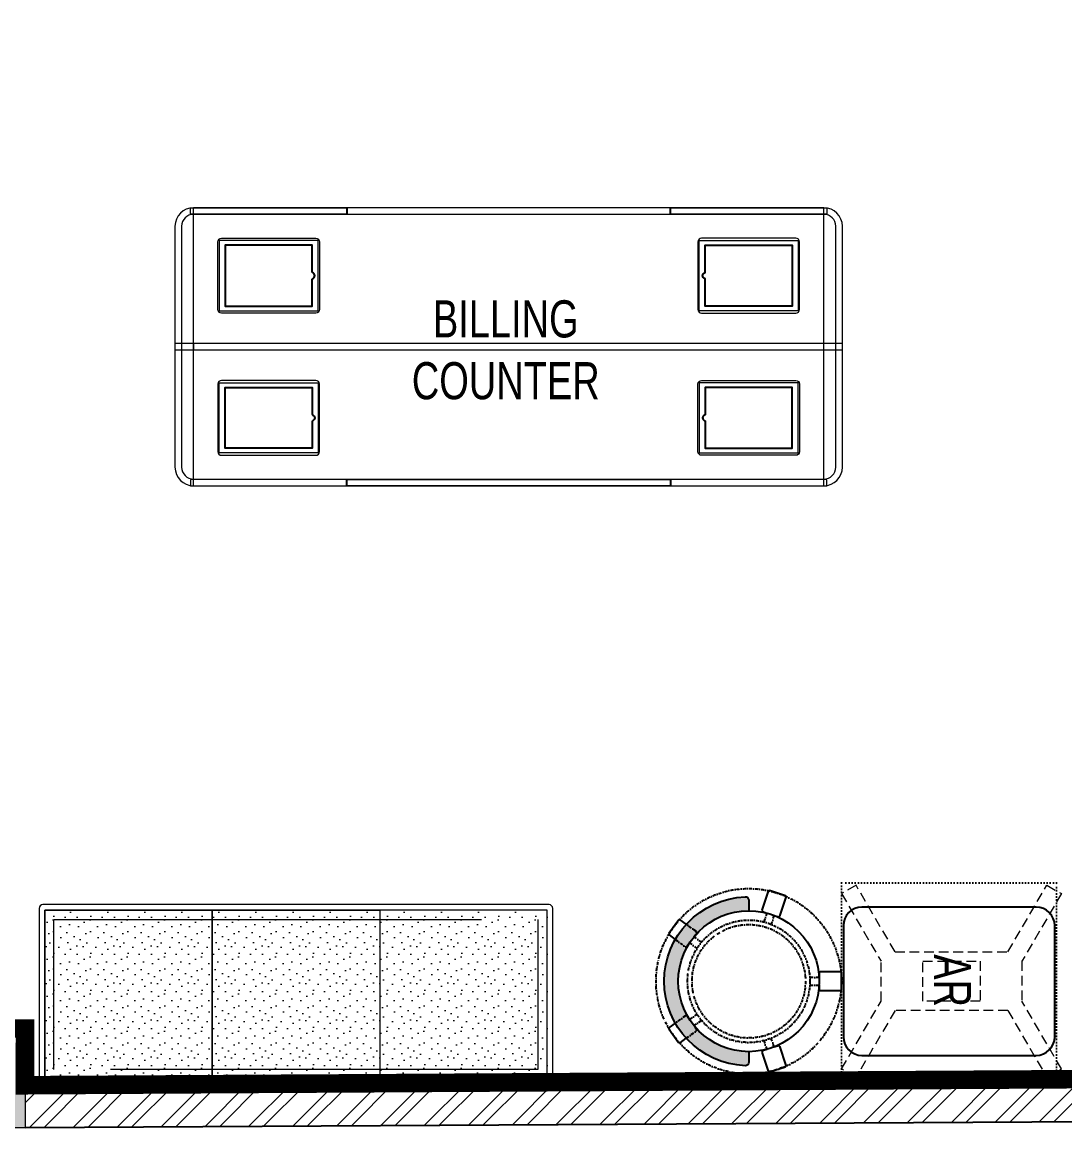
# Model space of a CAD drawing. Header units: feet. Extents: x 3300990 to 3327721, y -4892937 to -4886829.
# Drawn here: x 3315258 to 3318070, y -4892794 to -4889812 of the extents above; entities that cross this region are included whole.
import ezdxf

# ---------------------------------------------------------------- set-up
doc = ezdxf.new("R2010")
doc.units = ezdxf.units.FT
doc.header["$LTSCALE"] = 33
doc.header["$MEASUREMENT"] = 0
for name, pattern in [('ACAD_ISO03W100', [30, 12, -18]), ('DASHDOT2', [0.5, 0.25, -0.125, 0, -0.125]), ('DOT', [0.25, 0, -0.25]), ('HIDDEN2', [4.7624999999999975, 3.174999999999998, -1.587499999999999]), ('HIDDENX2', [0.75, 0.5, -0.25])]:
    doc.linetypes.add(name, pattern=pattern)
doc.layers.add('A-WALL', color=1, linetype='Continuous')
for name, color, linetype, lineweight in [('A-WALL HATCH', 251, 'Continuous', 0), ('Column', 243, 'Continuous', 9), ('column hatch', 5, 'Continuous', 0), ('HATCH', 9, 'Continuous', 9), ('LENS-HATCH', 251, 'Continuous', 5), ('LENS-TEXT', 31, 'Continuous', 5), ('LENS_DIMENSION', 193, 'Continuous', 0), ('LK-FF&E FLOOR', 1, 'Continuous', 9), ('LK-MIRROR', 133, 'Continuous', 13), ('LN-ELEVATION-1', 81, 'Continuous', 25), ('LN-ELEVATION-2', 103, 'Continuous', 20), ('LN-ELEVATION-4', 145, 'Continuous', 13), ('LN-ELEVATION-5', 167, 'Continuous', 5)]:
    doc.layers.add(name, color=color, linetype=linetype, lineweight=lineweight)
doc.styles.add('LK TXT', font='GILC____.TTF', dxfattribs={"height": 100})

# ---------------------------------------------------------------- blocks, each defined once
blk = doc.blocks.new('A$C5a2c5768')
at = {"layer": 'A-WALL HATCH'}
h = blk.add_hatch(dxfattribs=at)
h.set_pattern_fill('ANSI32', color=256, scale=222)
h.set_pattern_definition([(45, (-3287394.5367733, 5462600.742196229), (-58.86663953378008, 58.86663953378008), []), (45, (-3287355.29234701, 5462600.742196229), (-58.86663953378008, 58.86663953378008), [])])
h.paths.add_polyline_path([(-4353, 404.2205326156691), (-4353, 519.2217803911946), (-8217, 537.2217803911944), (-8217, 422.220532615669)])
h.paths.add_polyline_path([(-8540, 422.220532615669), (-8540, 537.2223483245789), (-12455, 515.2223483245789), (-12455, 400.2205326156691)])
at = {"layer": 'column hatch'}
h = blk.add_hatch(color=251, dxfattribs=at)
h.dxf.hatch_style = 1
h.paths.add_polyline_path([(-24241, 664.2205326166004), (-24241, 404.2205326156691), (-23841, 404.2205326166003), (-23841, 664.220532615669)])
h.paths.add_polyline_path([(-21683, 4511.220532615669), (-21356, 4511.220532615669), (-21356, 4243.220532615668), (-21683, 4243.220532615668)])
h.paths.add_polyline_path([(-21683, 668.220532615669), (-21356, 668.220532615669), (-21356, 400.2205326156691), (-21683, 400.2205326156691)])
h.paths.add_polyline_path([(-17188, 668.220532615669), (-16868, 668.220532615669), (-16868, 410.220532615669), (-17188, 410.220532615669)])
h.paths.add_polyline_path([(-12780, 668.220532615669), (-12455, 668.220532615669), (-12455, 400.2205326156691), (-12780, 400.2205326156691)])
h.paths.add_polyline_path([(-8227, 4512.220532615669), (-8227, 4253.220532615669), (-8550, 4253.220532615669), (-8550, 4512.220532615669)])
h.paths.add_polyline_path([(-8540, 668.220532615669), (-8217, 668.220532615669), (-8217, 422.220532615669), (-8540, 422.220532615669)])
h.paths.add_polyline_path([(-4353, 668.220532615669), (-4014, 668.220532615669), (-4014, 404.2205326156691), (-4353, 404.2205326156691)])
h.paths.add_polyline_path([(-4353, 4485.220532615669), (-4353, 4226.220532615669), (-4030, 4226.220532615669), (-4030, 4485.220532615669)])
h.paths.add_polyline_path([(0, 4235.220532615669), (-330, 4235.220532615669), (-330, 4496.220532615669), (0, 4496.220532615669)])
h.paths.add_polyline_path([(-327, 668.220532615669), (0, 668.220532615669), (0, 423.220532615669), (-327, 423.220532615669)])
h.paths.add_polyline_path([(-24289, 6365.220532615669), (-24289, 6073.220532615669), (-24131, 6073.220532615669), (-24131, 6365.220532615669)])
at = {"layer": 'A-WALL'}
for p, q in [((-8540.646222236564, 537.2187169352546), (-12455.64622223656, 515.2187169352546)), ((-8540, 422.220532615669), (-12455, 400.2205326156691))]:
    blk.add_line(p, q, dxfattribs=at)
at = {"layer": 'Column'}
blk.add_lwpolyline([(-12780, 668.220532615669), (-12455, 668.220532615669), (-12455, 400.2205326156691), (-12780, 400.2205326156691), (-12780, 668.220532615669)], dxfattribs=at)
blk = doc.blocks.new('AR')
at = {"layer": 'LN-ELEVATION-2', "linetype": 'DOT', "lineweight": 25}
blk.add_lwpolyline([(0, 13.41378593863919), (530, 13.41378593863919), (530, 593.4137859386392), (0, 593.4137859386392)], close=True, dxfattribs=at)
at = {"layer": 'LN-ELEVATION-2', "lineweight": 25}
blk.add_lwpolyline([(465, 68.22063546301797), (465, 538.2206354630179, 0.4142135623730951), (415, 588.2206354630177), (115, 588.2206354630177, 0.4142135623730951), (65, 538.2206354630179), (65, 68.22063546301797, 0.4142135623730951), (115, 18.22063546301797), (415, 18.22063546301797, 0.4142135623730951)], format="xyb", close=True, dxfattribs=at)
at = {"layer": 'LN-ELEVATION-4', "linetype": 'HIDDEN2', "ltscale": 0.25}
for points in [[(185.8456009030342, 448.8780772723258), (5.888936847448348, 554.0078910568263), (28.48512306064368, 593.350836840691), (211.0874861851335, 486.6754184374586)], [(344.154399111867, 448.8780772762837), (524.1110631600021, 554.0078910947777), (501.5148769393563, 593.3508368753828), (318.9125138223171, 486.6754184374586)], [(211.0874861851335, 486.6754184376913), (318.9125138223171, 486.6754184376913)], [(185.8456009030342, 144.472759603057), (185.8456009030342, 448.8780772723258)], [(344.154399111867, 448.8780772762837), (344.154399111867, 144.4727595990989)], [(185.8456009030342, 144.472759603057), (5.888936847448348, 39.34294581855647), (28.48512306064368, 3.46917659e-08), (211.0874861851335, 106.6754184379242)], [(344.154399111867, 144.4727595990989), (524.1110631600021, 39.34294578060508), (501.5148769393563, 0), (318.9125138223171, 106.6754184379242)], [(318.9125138223171, 106.6754184376914), (211.0874861851335, 106.6754184376914)]]:
    blk.add_lwpolyline(points, dxfattribs=at)
blk.add_lwpolyline([(210.8456009030342, 373.9866790841333), (319.154399111867, 373.9866790841333), (319.154399111867, 219.3641577917151), (210.8456009030342, 219.3641577917151)], close=True, dxfattribs=at)
blk = doc.blocks.new('DR STOOL')
at = {"layer": 'HATCH'}
h = blk.add_hatch(dxfattribs=at)
h.set_pattern_fill('ANSI36', color=250, angle=-90.00000000000001)
h.set_pattern_definition([(315, (-227.8099174643867, 917.3997257252777), (6.173926083235043, -1.683798022700468), [7.9375, -1.587499999999999, 0, -1.587499999999999])])
edge = h.paths.add_edge_path()
edge.add_line((-190.0000000041909, 4.511094e-10), (-218.6899174675346, 4.511094e-10))
edge.add_arc((-218.6899174670689, 9.120000000388245), 9.119999999940092, 177.6119845363388, 269.9999999996136, ccw=False)
edge.add_arc((-1.8626451e-09, 3.565219e-10), 228.000000002257, 2.3880154632688004, 177.6119845367313, ccw=False)
edge.add_arc((218.6899174633436, 9.120000000497384), 9.120000000051716, -90.00000000034493, 2.3880154629299, ccw=False)
edge.add_line((218.6899174633436, 4.511094e-10), (190, 4.511094e-10))
edge.add_arc((-1.8626451e-09, 4.511094e-10), 190.000000001979, -1.27e-14, 180)
at = {"layer": 'LN-ELEVATION-1', "color": 1, "ltscale": 100}
for p, q in [((-128.6221585394814, 215.4841044476634), (-165.2704676063731, 189.0243927398114)), ((-124.7228340068832, 214.8545704018979), (-128.6221585394814, 215.4841044476634)), ((-112.6981821293011, 198.1996966340157), (-124.7228340068832, 214.8545704018979)), ((124.7553772013634, 214.9803744515593), (112.5488144652918, 198.2845540212292)), ((128.7014972954057, 215.5933048763618), (124.7553772013634, 214.9803744515593)), ((128.7014972954057, 215.5933048763618), (124.7553772013634, 214.9803744515593)), ((165.1911288509145, 188.915192311113), (128.7014972954057, 215.5933048763618)), ((165.1911288509145, 188.915192311113), (128.7014972954057, 215.5933048763618)), ((-165.2704676063731, 189.0243927398114), (-165.9069543029182, 185.0820035930228)), ((-165.9069543029182, 185.0820035930228), (-153.8003208162263, 168.3135803133482)), ((153.6734594982117, 168.4294150282658), (165.7973639420234, 185.0121775862135)), ((165.7973639420234, 185.0121775862135), (165.1911288509145, 188.915192311113)), ((165.7973639420234, 185.0121775862135), (165.1911288509145, 188.915192311113)), ((-242.9550312487409, -52.24013893969095), (-244.7482102331705, -55.75945052818861)), ((-244.7482102331705, -55.75945052818861), (-230.7800458371639, -98.74904560100549)), ((-191.2928382232785, -35.45407700946089), (-242.9550312487409, -52.24013893969095)), ((-187.9259491492994, -37.1695928365807), (-191.2928382232785, -35.45407700946089)), ((-184.1424400564283, -48.81403796559607), (-187.9259491492994, -37.1695928365807)), ((188.0651108901948, -36.96233201187715), (184.0504167033359, -49.19388854173303)), ((191.3981811110861, -35.27656588272658), (188.0651108901948, -36.96233201187715)), ((243.0100176925771, -52.21682526778022), (191.3981811110861, -35.27656588272658)), ((230.715890809428, -98.7280946081737), (244.8123673382215, -55.78040257930116)), ((244.8123673382215, -55.78040257930116), (243.0100176925771, -52.21682526778022)), ((-227.2218665438704, -100.5620286722478), (-175.5596735184081, -83.7759667420105)), ((-173.8639617776498, -80.4479453730819), (-177.8421125086024, -68.2044548037811)), ((-175.5596735184081, -83.7759667420105), (-173.8639617776498, -80.4479453730819)), ((177.6922140880488, -68.56540505095472), (173.8739495249465, -80.1985000452405)), ((173.8739495249465, -80.1985000452405), (175.5794035866856, -83.5704969359358)), ((175.5794035866856, -83.5704969359358), (227.1912401677109, -100.5107563209894)), ((-230.7800458371639, -98.74904560100549), (-227.2218665438704, -100.5620286722478)), ((227.1912401677109, -100.5107563209894), (230.715890809428, -98.7280946081737)), ((-22.72193054761737, -190.2142363802995), (-25.39390889601782, -192.886214728569)), ((-25.39390889601782, -192.886214728569), (-25.39390889601782, -247.2070584567482)), ((-10.47823652112856, -190.2142363802995), (-22.72193054761737, -190.2142363802995)), ((22.78362171910703, -190.2142363802995), (9.910054048988968, -190.2142363802995)), ((25.42475448176265, -192.8553691428751), (22.78362171910703, -190.2142363802995)), ((25.42475448176265, -247.1762128710543), (25.42475448176265, -192.8553691428751)), ((-25.39390889601782, -247.2070584567482), (-22.60096735274419, -250)), ((-22.60096735274419, -250), (22.60096735274419, -250)), ((22.60096735274419, -250), (25.42475448176265, -247.1762128710543))]:
    blk.add_line(p, q, dxfattribs=at)
at = {"layer": 'LN-ELEVATION-1', "linetype": 'DASHDOT2'}
for p, q in [((-92.92521573789418, 170.8129362839827), (-112.6981821293011, 198.1996966340157)), ((112.5488144652918, 198.2845540212292), (92.69529851106927, 171.1294289919315)), ((-153.8003208162263, 168.3135803133482), (-134.1093360339291, 141.0403694751003)), ((-103.4542870586738, 159.9154408004979), (-93.52748446213081, 167.0824927485227)), ((-88.15393704269081, 139.4771787207864), (-103.4542870586738, 159.9154408004979)), ((-93.52748446213081, 167.0824927485227), (-92.92521573789418, 170.8129362839827)), ((103.6608748426661, 159.8406005539291), (88.19885099539533, 139.4487815762331)), ((92.69529851106927, 171.1294289919315), (93.26858203159645, 167.4385604566923)), ((93.26858203159645, 167.4385604566923), (103.6608748426661, 159.8406005539291)), ((133.7372852512635, 141.1612321265929), (153.6734594982117, 168.4294150282658)), ((-134.1093360339291, 141.0403694751003), (-130.4219571123831, 140.4450534014686)), ((-130.4219571123831, 140.4450534014686), (-119.9844727469608, 147.9808124662595)), ((-119.9844727469608, 147.9808124662595), (-105.3687285655178, 126.9741353208374)), ((105.4096150295809, 126.94019481352), (120.1194891873747, 147.8074627162714)), ((120.1194891873747, 147.8074627162714), (130.0033113472163, 140.5812532722048)), ((130.0033113472163, 140.5812532722048), (133.7372852512635, 141.1612321265929)), ((-159.954806596972, -40.49024384317454), (-184.1424400564283, -48.81403796559607)), ((184.0504167033359, -49.19388854173303), (159.8786162491887, -40.79004861696012)), ((-177.8421125086024, -68.2044548037811), (-153.4148110738024, -60.73628028803068)), ((153.3006618716754, -61.02382378749462), (177.6922140880488, -68.56540505095472)), ((-10.92024635523557, -164.6382343793375), (-10.47823652112856, -190.2142363802995)), ((9.910054048988968, -190.2142363802995), (10.35584833659231, -164.674698740353))]:
    blk.add_line(p, q, dxfattribs=at)
at = {"layer": 'LN-ELEVATION-1', "color": 1, "ltscale": 100}
blk.add_lwpolyline([(-190.0000000023283, 0), (-218.6899174656719, 0, -0.4264743413925903), (-227.8019973598421, 9.5, -0.959166304662544), (227.8019973593764, 9.5, -0.4264743413925903), (218.6899174647406, 0), (190.0000000013969, 0)], format="xyb", dxfattribs=at)
at = {"layer": 'LN-ELEVATION-1', "linetype": 'DASHDOT2'}
for radius in [250, 165, 153]:
    blk.add_circle((0, 0), radius, dxfattribs=at)
at = {"layer": 'LN-ELEVATION-1', "color": 1, "ltscale": 100}
blk.add_circle((0, 0), 190, dxfattribs=at)
blk = doc.blocks.new('3 seater Bench 1385')
at = {"layer": 'LENS-HATCH', "lineweight": 0}
h = blk.add_hatch(dxfattribs=at)
h.set_pattern_fill('STIP1', color=177, scale=100, angle=269.9999999999999, pattern_type=2)
h.set_pattern_definition([(270, (6617025.245374651, -170439.1063060568), (100, -1.516e-13), [0, -100]), (270, (6617009.245374652, -170451.1063060568), (100, -1.516e-13), [0, -100]), (270, (6616985.245374652, -170446.1063060568), (100, -1.516e-13), [0, -100]), (270, (6616962.245374652, -170481.1063060568), (100, -1.516e-13), [0, -100]), (270, (6616998.245374652, -170478.1063060568), (100, -1.516e-13), [0, -100]), (270, (6617022.245374652, -170505.1063060568), (100, -1.516e-13), [0, -100]), (270, (6617029.245374651, -170470.1063060568), (100, -1.516e-13), [0, -100]), (270, (6616988.245374651, -170512.1063060568), (100, -1.516e-13), [0, -100]), (270, (6616956.245374652, -170507.1063060568), (100, -1.516e-13), [0, -100]), (270, (6616941.245374651, -170433.1063060568), (100, -1.516e-13), [0, -100]), (270, (6616961.245374652, -170451.1063060568), (100, -1.516e-13), [0, -100]), (270, (6616942.245374652, -170465.1063060568), (100, -1.516e-13), [0, -100]), (270, (6617006.245374652, -170526.1063060568), (100, -1.516e-13), [0, -100]), (270, (6616981.245374652, -170494.1063060568), (100, -1.516e-13), [0, -100]), (270, (6617014.245374652, -170486.1063060568), (100, -1.516e-13), [0, -100]), (270, (6617005.245374651, -170503.1063060568), (100, -1.516e-13), [0, -100]), (270, (6616978.245374651, -170467.1063060568), (100, -1.516e-13), [0, -100]), (270, (6617032.245374652, -170495.1063060568), (100, -1.516e-13), [0, -100]), (270, (6616973.245374651, -170526.1063060568), (100, -1.516e-13), [0, -100]), (270, (6616943.245374651, -170523.1063060568), (100, -1.516e-13), [0, -100])])
h.paths.add_polyline_path([(677.5000000004657, 227.5), (225.8333333334885, 227.5), (225.8333333334885, -227.5), (677.5000000004657, -227.5)])
h.paths.add_polyline_path([(-225.8333333334885, 227.5), (225.8333333334885, 227.5), (225.8333333334885, -227.5), (-225.8333333334885, -227.5)])
h.paths.add_polyline_path([(-677.5000000004657, 227.5), (-225.8333333334885, 227.5), (-225.8333333334885, -227.5), (-677.5000000004657, -227.5)])
at = {"layer": 'LN-ELEVATION-2', "ltscale": 0.5}
for points in [[(-677.5000000004657, 227.5), (-225.8333333334885, 227.5), (-225.8333333334885, -227.5), (-677.5000000004657, -227.5)], [(-225.8333333334885, 227.5), (225.8333333334885, 227.5), (225.8333333334885, -227.5), (-225.8333333334885, -227.5)], [(677.5000000004657, 227.5), (225.8333333334885, 227.5), (225.8333333334885, -227.5), (677.5000000004657, -227.5)]]:
    blk.add_lwpolyline(points, close=True, dxfattribs=at)
at = {"layer": 'LN-ELEVATION-5', "ltscale": 0.5}
blk.add_lwpolyline([(682.4999999995343, 242.5), (-682.5000000004655, 242.5, 0.4142135623730951), (-692.5000000004655, 232.5), (-692.5000000004655, -232.5, 0.4142135623730951), (-682.5000000004655, -242.5), (682.4999999995343, -242.5, 0.4142135623730951), (692.4999999995343, -232.5), (692.4999999995343, 232.5, 0.4142135623730951)], format="xyb", close=True, dxfattribs=at)
blk.add_lwpolyline([(677.4999999995343, 227.5), (-677.5000000004657, 227.5), (-677.5000000004657, -227.5), (677.4999999995343, -227.5)], close=True, dxfattribs=at)
at = {"layer": 'LN-ELEVATION-5', "linetype": 'HIDDEN2', "ltscale": 11}
blk.add_lwpolyline([(-652.5000000004657, 202.5), (652.5000000004657, 202.5), (652.5000000004657, -202.5), (-652.5000000004657, -202.5)], close=True, dxfattribs=at)
blk = doc.blocks.new('I-PAD Frame')
at = {"color": 3, "linetype": 'Continuous'}
blk.add_lwpolyline([(357868.7410323084, -232321.1361381283), (358122.7410323085, -232321.1361381283, 0.4142135623713902), (358132.7410323086, -232311.1361381283), (358132.7410323086, -232129.1361381283, 0.4142135623713902), (358122.7410323085, -232119.1361381283), (357868.7410323084, -232119.1361381283, 0.4142135623713902), (357858.7410323085, -232129.1361381283), (357858.7410323085, -232311.1361381283, 0.4142135623713902)], format="xyb", close=True, dxfattribs=at)
at = {"color": 3, "linetype": 'Continuous', "lineweight": 25}
blk.add_lwpolyline([(358113.2410323085, -232229.6755301424), (358113.2410323085, -232302.1361381283), (357878.2410323086, -232302.1361381283), (357878.2410323086, -232138.1361381283), (358113.2410323085, -232138.1361381283), (358113.2410323085, -232210.5967461141, 0.3275382217372251), (358114.6410323081, -232212.5046245168, -0.733799385757267), (358114.6410323086, -232227.7676517396, 0.3275382217372252)], format="xyb", close=True, dxfattribs=at)
blk = doc.blocks.new('Billing Counter 1800')
at = {"color": 5, "linetype": 'HIDDENX2', "ltscale": 0.025}
for p, q in [((-849.9999978118577, -374.9978339364752), (-850.0000002956948, 375)), ((849.9999976539983, -374.9978339364752), (850.0000001378356, 375))]:
    blk.add_line(p, q, dxfattribs=at)
at = {"color": 0, "linetype": 'Continuous'}
for p, q in [((850, 375), (-850, 375)), ((900, -325), (900, 325)), ((-850, -375), (850, -375))]:
    blk.add_line(p, q, dxfattribs=at)
at = {"color": 2, "linetype": 'Continuous'}
blk.add_line((849, -375), (849.9999976539983, -374.9978339364752), dxfattribs=at)
at = {"color": 2, "linetype": 'HIDDENX2', "ltscale": 0.025}
for points in [[(-857.9999984272289, 375), (-437.4115580061916, 375), (-437.4115580851212, 358), (-857.9999985061586, 358)], [(435.3333326776046, 375), (-435.2551077436656, 375), (-435.2551076647359, 358), (435.3333327565342, 358)], [(437.3333327565342, 375), (857.9217731775715, 375), (857.9217730986419, 358), (437.3333326776046, 358)], [(-857.9999984272289, -375), (-437.4115580061916, -375), (-437.4115580851212, -358), (-857.9999985061586, -358)], [(435.3333326776046, -375), (-435.2551077436656, -375), (-435.2551076647359, -358), (435.3333327563014, -358)], [(437.3333327563013, -375), (857.9217731775715, -375), (857.9217730986419, -358), (437.3333326776046, -358)]]:
    blk.add_lwpolyline(points, close=True, dxfattribs=at)
at = {"color": 5, "linetype": 'Continuous'}
for points in [[(-780.9166655030566, 97.25000000000001), (-513.9166655030567, 97.25000000000001), (-513.9166655030567, 286.25), (-780.9166655030566, 286.25)], [(780.9166655030566, 97.25000000000001), (513.9166655030567, 97.25000000000001), (513.9166655030567, 286.25), (780.9166655030566, 286.25)], [(-780.9166655030566, -97.25000000000001), (-513.9166655030567, -97.25000000000001), (-513.9166655030567, -286.25), (-780.9166655030566, -286.25)], [(780.9166655030566, -97.25000000000001), (513.9166655030567, -97.25000000000001), (513.9166655030567, -286.25), (780.9166655030566, -286.25)]]:
    blk.add_lwpolyline(points, close=True, dxfattribs=at)
at = {"color": 5, "linetype": 'HIDDENX2', "ltscale": 0.025}
blk.add_lwpolyline([(850, 8.5), (-850, 8.5), (-850, -8.5), (850, -8.5)], close=True, dxfattribs=at)
at = {"color": 0, "linetype": 'Continuous'}
for centre, radius, start, end in [((-850, 325), 50.0000000000291, 90, 180), ((849.999999999767, 325), 50.00000000005822, 0, 90), ((849.999999999767, -325), 50.0000000000291, 270, 0)]:
    blk.add_arc(centre, radius, start, end, dxfattribs=at)
at = {"layer": 'LN-ELEVATION-2'}
blk.add_line((-900, 325), (-900, -325), dxfattribs=at)
for points in [[(850, 375), (-850, 375, 0.4142135623725836), (-900, 325), (-900, -325, 0.4142135623725836), (-850, -375), (850, -375, 0.4142135623725837), (900, -325), (900, 325, 0.4142135623725836)], [(850, 357), (-850, 357, 0.4142135623730951), (-882, 325), (-882, -325, 0.4142135623730951), (-850, -357), (850, -357, 0.4142135623730951), (882, -325), (882, 325, 0.4142135623730951)]]:
    blk.add_lwpolyline(points, format="xyb", close=True, dxfattribs=at)
blk.add_lwpolyline([(-900, -8.5), (900, -8.5), (900, 8.5), (-900, 8.5)], close=True, dxfattribs=at)
blk.add_arc((-850, -325), 50.00000000005822, 180, 270, dxfattribs=at)
at = {"color": 2, "linetype": 'Continuous', "xscale": -1, "rotation": 180}
blk.add_blockref('I-PAD Frame', (-358643.1576978308, -232028.3861380983), dxfattribs=at)
at = {"color": 2, "linetype": 'Continuous', "rotation": 180}
blk.add_blockref('I-PAD Frame', (358643.1576977922, -232028.3861381579), dxfattribs=at)
at = {"color": 2, "linetype": 'Continuous'}
blk.add_blockref('I-PAD Frame', (-358643.1576978113, 232028.3861381281), dxfattribs=at)
at = {"color": 2, "linetype": 'Continuous', "xscale": -1}
blk.add_blockref('I-PAD Frame', (358643.1576978117, 232028.3861381281), dxfattribs=at)
at = {"layer": 'LENS-TEXT', "color": 0, "linetype": 'Continuous', "ltscale": 3, "insert": (-7.865375894587486, -8.871815700083971), "char_height": 100, "attachment_point": 5, "style": 'LK TXT'}
blk.add_mtext_dynamic_manual_height_columns('BILLING COUNTER', width=353.0555573365615, gutter_width=0.5, heights=[0], dxfattribs=at)

msp = doc.modelspace()

# ---------------------------------------------------------------- linework, layer by layer
at = {"layer": 'LK-MIRROR', "linetype": 'ACAD_ISO03W100', "ltscale": 0.05, "const_width": 50}
msp.add_lwpolyline([(3314940.80795089, -4892526.313659984), (3315265.807950889, -4892526.313659984), (3315265.161728653, -4892679.31547562), (3318819.80795089, -4892658.778510898)], dxfattribs=at)

# ---------------------------------------------------------------- block references
at = {"layer": 'LENS_DIMENSION'}
msp.add_blockref('A$C5a2c5768', (3327720.807950889, -4893194.534192556), dxfattribs=at)
at = {"layer": 'LK-FF&E FLOOR'}
for name, p in [('Billing Counter 1800', (3316569.80795089, -4890687.437319463)), ('3 seater Bench 1385', (3315996.068852365, -4892434.70063405))]:
    msp.add_blockref(name, p, dxfattribs=at)
at = {"layer": 'LK-FF&E FLOOR', "rotation": 89.99999999999999}
for name, p in [('AR', (3318060.600765588, -4892663.781269875)), ('DR STOOL', (3317217.186979649, -4892398.781269874))]:
    msp.add_blockref(name, p, dxfattribs=at)

# ---------------------------------------------------------------- texts
at = {"layer": 'LENS-TEXT', "color": 0, "linetype": 'Continuous', "ltscale": 3, "insert": (3317766.671423707, -4892397.124232968), "char_height": 100, "attachment_point": 5, "rotation": 270, "style": 'LK TXT'}
msp.add_mtext_dynamic_manual_height_columns('AR', width=237.4408088319178, gutter_width=12.5, heights=[0], dxfattribs=at)

doc.saveas('drawing.dxf')
